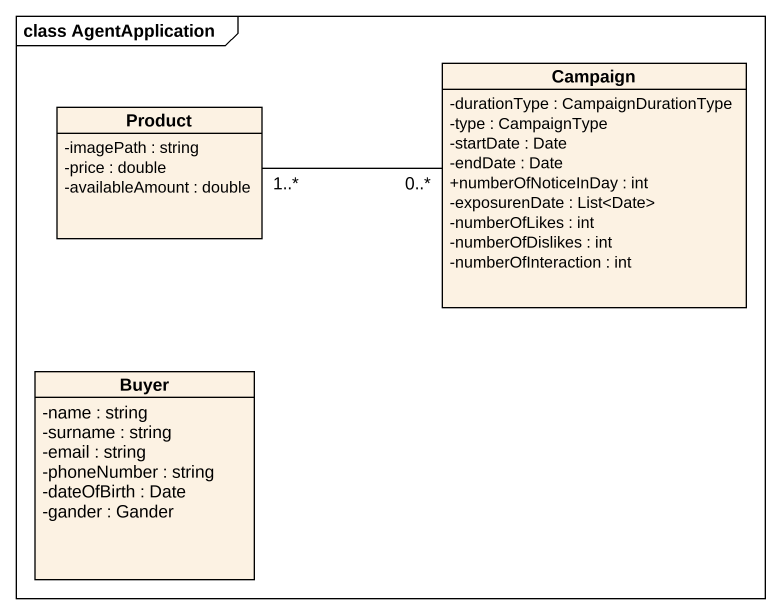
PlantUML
@startuml
mainframe class AgentApplication
hide circle
hide empty members
skinparam classAttributeIconSize 0
class Product {
  -imagePath : string
  -price : double
  -availableAmount : double
}
class Campaign {
  -durationType : CampaignDurationType
  -type : CampaignType
  -startDate : Date
  -endDate : Date
  +numberOfNoticeInDay : int
  -exposurenDate : List<Date>
  -numberOfLikes : int
  -numberOfDislikes : int
  -numberOfInteraction : int
}
class Buyer {
  -name : string
  -surname : string
  -email : string
  -phoneNumber : string
  -dateOfBirth : Date
  -gander : Gander
}
Product "1..*" -right- "0..*" Campaign
@enduml
